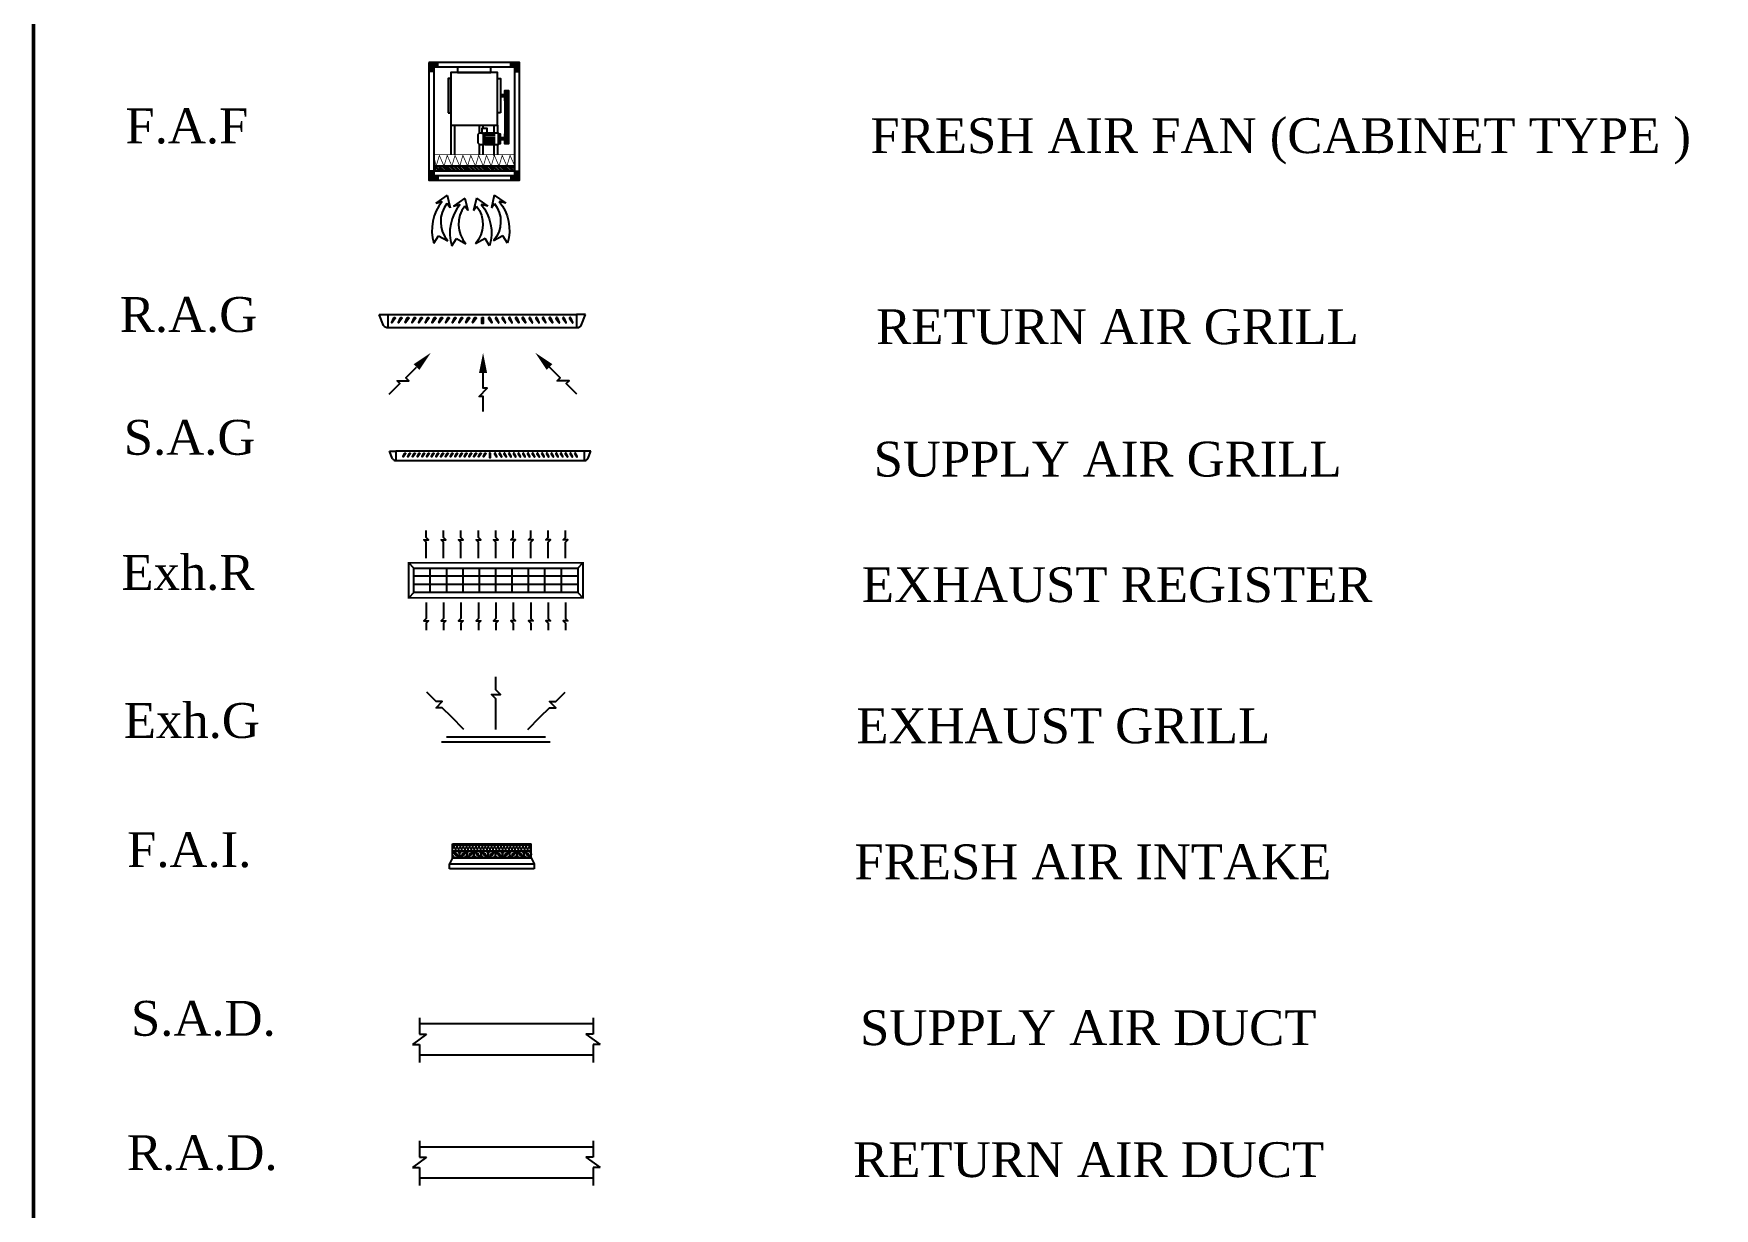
# Model space of a CAD drawing. Extents: x 847 to 949, y 444 to 823.
# Drawn here: x 929.71 to 938.63, y 648.12 to 654.34 of the extents above; entities that cross this region are included whole.
import ezdxf

# ---------------------------------------------------------------- set-up
doc = ezdxf.new("R2010")
doc.units = 0
doc.header["$MEASUREMENT"] = 0
doc.layers.get('0').update_dxf_attribs({"linetype": 'CONTINUOUS', "lineweight": 30})
for name, color, linetype in [('01_AC-EQUIP', 206, 'CONTINUOUS'), ('02_AC-DIFF', 4, 'CONTINUOUS'), ('03_AC-S.DUCT', 5, 'CONTINUOUS'), ('04_AC-R.DUCT', 6, 'CONTINUOUS'), ('06_AC-FA.DUCT', 4, 'CONTINUOUS'), ('AC-GRILLES', 2, 'CONTINUOUS'), ('AC.EQUIPMENT', 31, 'CONTINUOUS'), ('FATEXT', 3, 'CONTINUOUS'), ('M-DIFUSER', 195, 'CONTINUOUS'), ('M-DUCT-RA', 30, 'CONTINUOUS'), ('M-DUCT-SA', 5, 'CONTINUOUS'), ('S-DUCT', 4, 'CONTINUOUS')]:
    doc.layers.add(name, color=color, linetype=linetype)
doc.layers.add('A-SHEET-2', color=1, linetype='CONTINUOUS', lineweight=50)
doc.layers.add('exhaust grill', color=220, linetype='CONTINUOUS', lineweight=18)
doc.styles.add('AC', font='romans.shx', dxfattribs={"height": 0.2})

# ---------------------------------------------------------------- blocks, each defined once
blk = doc.blocks.new('A$C628F660A')
at = {"layer": 'FATEXT', "color": 0, "linetype": 'Continuous'}
for p, q in [((-156, 39), (-53, 39)), ((-156, 16), (-53, 16)), ((-156, -5), (-53, -5)), ((-156, -27), (-53, -27)), ((-156, -44), (-53, -44))]:
    blk.add_line(p, q, dxfattribs=at)
blk.add_lwpolyline([(-211, -59), (-175, -59), (-175, 59), (-211, 59, 0.414214), (-236, 34), (-236, -34, 0.414214)], format="xyb", close=True, dxfattribs=at)
for points in [[(-192, 59), (-139, 59), (-139, 107), (-192, 107)], [(-165, -59), (-18, -59), (-18, 59), (-165, 59)], [(-18, -49), (0, -49), (0, 49), (-18, 49)]]:
    blk.add_lwpolyline(points, close=True, dxfattribs=at)
blk = doc.blocks.new('A$C1B8876D5')
at = {"layer": '01_AC-EQUIP'}
for points in [[(-1.245, 0), (-1.122, 0), (-1.122, -0.066), (-1.179, -0.066), (-1.179, -0.124), (-1.245, -0.124)], [(0, 0), (-0.122, 0), (-0.122, -0.066), (-0.066, -0.066), (-0.066, -0.124), (0, -0.124)], [(-1.245, -1.616), (-1.122, -1.616), (-1.122, -1.55), (-1.179, -1.55), (-1.179, -1.492), (-1.245, -1.492)], [(0, -1.616), (-0.122, -1.616), (-0.122, -1.55), (-0.066, -1.55), (-0.066, -1.492), (0, -1.492)]]:
    blk.add_hatch(color=160, dxfattribs=at).paths.add_polyline_path(points)
h = blk.add_hatch(dxfattribs=at)
h.set_pattern_fill('ANSI32', color=160, scale=0.1, angle=90, style=0)
h.set_pattern_definition([(135, (519.776946, -71.210636), (-0.0265165043, -0.0265165043), []), (135, (519.776946, -71.192958), (-0.0265165043, -0.0265165043), [])])
h.paths.add_polyline_path([(-0.066, -1.423), (-1.179, -1.423), (-1.179, -1.492), (-0.066, -1.492)])
at = {"layer": '01_AC-EQUIP', "color": 160}
for p, q in [((-1.179, -0.124), (-1.245, -0.124)), ((-1.122, -0.066), (-1.122, 0)), ((-0.122, -0.066), (-0.122, 0)), ((-0.066, -0.124), (0, -0.124)), ((-0.203, -0.392), (-0.203, -1.112)), ((-0.186, -0.392), (-0.186, -1.112)), ((-0.17, -0.392), (-0.17, -1.112)), ((-0.154, -0.392), (-0.154, -1.112)), ((-0.943, -0.861), (-0.943, -1.266)), ((-0.893, -0.861), (-0.893, -1.266)), ((-0.554, -0.861), (-0.554, -0.973)), ((-0.504, -0.861), (-0.504, -0.906)), ((-0.352, -0.861), (-0.352, -0.97)), ((-0.301, -0.861), (-0.301, -0.97)), ((-0.554, -1.122), (-0.554, -1.266)), ((-0.504, -1.124), (-0.504, -1.266)), ((-0.352, -1.124), (-0.352, -1.276)), ((-0.301, -1.124), (-0.301, -1.266)), ((-1.179, -1.492), (-1.245, -1.492)), ((-0.066, -1.423), (-1.179, -1.423)), ((-0.066, -1.492), (-1.179, -1.492)), ((-1.122, -1.55), (-1.122, -1.616)), ((-0.122, -1.55), (-0.122, -1.616)), ((-0.066, -1.492), (0, -1.492))]:
    blk.add_line(p, q, dxfattribs=at)
for points in [[(-1.245, 0), (-1.245, -1.616), (0, -1.616), (0, 0)], [(-1.179, -0.066), (-1.179, -1.55), (-0.066, -1.55), (-0.066, -0.066)], [(-0.98, -0.692), (-0.943, -0.692), (-0.943, -0.221), (-0.98, -0.221)], [(-0.943, -0.861), (-0.301, -0.861), (-0.301, -0.14), (-0.943, -0.14)], [(-0.851, -0.14), (-0.394, -0.14), (-0.394, -0.066), (-0.851, -0.066)], [(-0.264, -0.692), (-0.301, -0.692), (-0.301, -0.221), (-0.264, -0.221)], [(-0.264, -0.468), (-0.209, -0.468), (-0.209, -0.446), (-0.264, -0.446)], [(-0.264, -1.058), (-0.209, -1.058), (-0.209, -1.036), (-0.264, -1.036)]]:
    blk.add_lwpolyline(points, close=True, dxfattribs=at)
for points in [[(-0.154, -0.521), (-0.146, -0.521), (-0.146, -0.392), (-0.209, -0.392), (-0.209, -0.521), (-0.203, -0.521)], [(-0.186, -0.521), (-0.17, -0.521)], [(-0.203, -0.983), (-0.209, -0.983), (-0.209, -1.112), (-0.146, -1.112), (-0.146, -0.983), (-0.154, -0.983)], [(-0.17, -0.983), (-0.186, -0.983)]]:
    blk.add_lwpolyline(points, dxfattribs=at)
at = {"layer": '01_AC-EQUIP', "color": 160, "const_width": 0.01}
for points in [[(-0.066, -1.266), (-1.179, -1.266)], [(-1.145, -1.423), (-1.179, -1.276), (-1.179, -1.276)], [(-1.037, -1.423), (-1.101, -1.276), (-1.145, -1.423)], [(-0.929, -1.423), (-0.993, -1.276), (-1.037, -1.423)], [(-0.821, -1.423), (-0.886, -1.276), (-0.929, -1.423)], [(-0.713, -1.423), (-0.778, -1.276), (-0.821, -1.423)], [(-0.605, -1.423), (-0.67, -1.276), (-0.713, -1.423)], [(-0.497, -1.423), (-0.562, -1.276), (-0.605, -1.423)], [(-0.389, -1.423), (-0.454, -1.276), (-0.497, -1.423)], [(-0.282, -1.423), (-0.346, -1.276), (-0.389, -1.423)], [(-0.174, -1.423), (-0.238, -1.276), (-0.282, -1.423)], [(-0.066, -1.423), (-0.13, -1.276), (-0.174, -1.423)], [(-0.066, -1.423), (-1.179, -1.423)]]:
    blk.add_lwpolyline(points, dxfattribs=at)
at = {"layer": '01_AC-EQUIP', "color": 160, "xscale": 0.001315122524943, "yscale": 0.001315122524943, "zscale": 0.001315122524943}
blk.add_blockref('A$C628F660A', (-0.264, -1.047), dxfattribs=at)
blk = doc.blocks.new('A$C60D03859')
at = {"layer": '06_AC-FA.DUCT'}
for p, q in [((-0.156, 0.306), (-0.242, -0.048)), ((-0.242, -0.048), (-0.143, 0.1)), ((-0.156, 0.306), (0.115, 0.11)), ((0.115, 0.11), (-0.022, 0.142)), ((0.369, -0.64), (0.64, -0.578)), ((0.403, -0.862), (0.369, -0.64))]:
    blk.add_line(p, q, dxfattribs=at)
for centre, radius, start, end in [((1.032, 0.131), 1.176, 181.521, 237.6803), ((0.755, 0.192), 0.779, 183.7141, 261.5016)]:
    blk.add_arc(centre, radius, start, end, dxfattribs=at)
blk = doc.blocks.new('ARR03B')
at = {"color": 21}
blk.add_lwpolyline([(0, 0), (-2, 0), (-3.5, 0), (-4, 0.5), (-4, -0.5), (-4.5, 0), (-6, 0)], dxfattribs=at)
blk = doc.blocks.new('A$C7D5C1D33')
at = {"layer": 'AC-GRILLES', "color": 1}
for p, q in [((0.2161, 0.975), (0.1861, 1.005)), ((0.2161, 0.975), (0.3561, 0.975)), ((0.2627, 0.975), (0.2627, 0.035)), ((0.3094, 0.975), (0.3094, 0.035)), ((0.3561, 0.975), (0.3861, 1.005)), ((0.3561, 0.975), (0.3561, 0.035)), ((0.3561, 0.881), (0.2161, 0.881)), ((0.3561, 0.787), (0.2161, 0.787)), ((0.3561, 0.693), (0.2161, 0.693)), ((0.3561, 0.599), (0.2161, 0.599)), ((0.3561, 0.505), (0.2161, 0.505)), ((0.3561, 0.411), (0.2161, 0.411)), ((0.3561, 0.317), (0.2161, 0.317)), ((0.3561, 0.223), (0.2161, 0.223)), ((0.3561, 0.129), (0.2161, 0.129)), ((0.2161, 0.035), (0.1861, 0.005)), ((0.3561, 0.035), (0.3861, 0.005))]:
    blk.add_line(p, q, dxfattribs=at)
at = {"layer": 'AC-GRILLES', "color": 1, "const_width": 0.01}
blk.add_lwpolyline([(0.1861, 1.005), (0.3861, 1.005), (0.3861, 0.005), (0.1861, 0.005)], close=True, dxfattribs=at)
at = {"layer": 'AC-GRILLES', "color": 1}
blk.add_lwpolyline([(0.2161, 0.975), (0.3561, 0.975), (0.3561, 0.035), (0.2161, 0.035)], close=True, dxfattribs=at)
at = {"layer": 'AC-GRILLES', "color": 1, "extrusion": (0, 0, -1), "yscale": 0.0265800711440534, "zscale": -0.0265800711440534}
for p, xscale in [((-0.1595, 0.905), -0.0265800711440534), ((-0.4126, 0.905), 0.0265800711440534), ((-0.1595, 0.805), -0.0265800711440534), ((-0.4126, 0.805), 0.0265800711440534), ((-0.1595, 0.705), -0.0265800711440534), ((-0.4126, 0.705), 0.0265800711440534), ((-0.1595, 0.605), -0.0265800711440534), ((-0.4126, 0.605), 0.0265800711440534)]:
    blk.add_blockref('ARR03B', p, dxfattribs=dict(at, xscale=xscale))
at = {"layer": 'AC-GRILLES', "color": 1, "extrusion": (0, 0, -1), "yscale": 0.0265800711440534, "zscale": -0.0265800711440534, "rotation": 180}
for p, xscale in [((-0.1595, 0.505), 0.0265800711440534), ((-0.4126, 0.505), -0.0265800711440534), ((-0.1595, 0.405), 0.0265800711440534), ((-0.4126, 0.405), -0.0265800711440534), ((-0.1595, 0.305), 0.0265800711440534), ((-0.4126, 0.305), -0.0265800711440534), ((-0.1595, 0.205), 0.0265800711440534), ((-0.4126, 0.205), -0.0265800711440534), ((-0.1595, 0.105), 0.0265800711440534), ((-0.4126, 0.105), -0.0265800711440534)]:
    blk.add_blockref('ARR03B', p, dxfattribs=dict(at, xscale=xscale))
blk = doc.blocks.new('A$C41BB26E9')
at = {"layer": 'AC-GRILLES', "color": 6}
for p, q in [((-0.3, 0), (0.3, 0)), ((-0.33, -0.03), (0.33, -0.03))]:
    blk.add_line(p, q, dxfattribs=at)
at = {"layer": 'AC-GRILLES', "color": 6, "extrusion": (0, 0, -1)}
for p, xscale, yscale, zscale, rotation in [((0, 0.047), -0.0531601422881067, 0.0531601422843551, -0.0531601422881067, 90), ((0.194, 0.047), 0.0531601422881824, 0.0531601422881824, -0.0531601422850641, 225), ((-0.194, 0.047), -0.0531601422881824, 0.0531601422843551, -0.0531601422881824, 134.9999999999999)]:
    blk.add_blockref('ARR03B', p, dxfattribs=dict(at, xscale=xscale, yscale=yscale, zscale=zscale, rotation=rotation))
blk = doc.blocks.new('A$C1B2736B6')
at = {"layer": 'S-DUCT', "lineweight": -2}
for points in [[(-0.3438, 0.0632, -0.070676), (-0.3505, 0.0738, -0.070676), (-0.34, 0.067, -0.226676), (-0.3365, 0.0658, -0.226676), (-0.3353, 0.0623, -0.070676), (-0.3286, 0.0518, -0.070676), (-0.3391, 0.0586, -0.477908)], [(-0.3042, 0.0632, -0.477908), (-0.3089, 0.0586, -0.070676), (-0.3195, 0.0518, -0.070676), (-0.3127, 0.0623, -0.477908), (-0.308, 0.067, -0.070676), (-0.2975, 0.0738, -0.070676)], [(-0.2731, 0.0632, -0.477908), (-0.2778, 0.0586, -0.070676), (-0.2884, 0.0518, -0.070676), (-0.2816, 0.0623, -0.477908), (-0.2769, 0.067, -0.070676), (-0.2664, 0.0738, -0.070676)], [(-0.2505, 0.0632, 0.477908), (-0.2458, 0.0586, 0.070676), (-0.2353, 0.0518, 0.070676), (-0.242, 0.0623, 0.477908), (-0.2467, 0.067, 0.070676), (-0.2573, 0.0738, 0.070676)], [(-0.2194, 0.0632, 0.477908), (-0.2147, 0.0586, 0.070676), (-0.2042, 0.0518, 0.070676), (-0.211, 0.0623, 0.477908), (-0.2157, 0.067, 0.070676), (-0.2262, 0.0738, 0.070676)], [(-0.1799, 0.0632, 0.070676), (-0.1731, 0.0738, 0.070676), (-0.1837, 0.067, 0.226676), (-0.1871, 0.0658, 0.226676), (-0.1884, 0.0623, 0.070676), (-0.1951, 0.0518, 0.070676), (-0.1846, 0.0586, 0.477908)], [(-0.1573, 0.0632, -0.070676), (-0.164, 0.0738, -0.070676), (-0.1535, 0.067, -0.226676), (-0.15, 0.0658, -0.226676), (-0.1488, 0.0623, -0.070676), (-0.142, 0.0518, -0.070676), (-0.1526, 0.0586, -0.477908)], [(-0.1177, 0.0632, -0.477908), (-0.1224, 0.0586, -0.070676), (-0.1329, 0.0518, -0.070676), (-0.1262, 0.0623, -0.477908), (-0.1215, 0.067, -0.070676), (-0.1109, 0.0738, -0.070676)], [(-0.0866, 0.0632, -0.477908), (-0.0913, 0.0586, -0.070676), (-0.1018, 0.0518, -0.070676), (-0.0951, 0.0623, -0.477908), (-0.0904, 0.067, -0.070676), (-0.0799, 0.0738, -0.070676)], [(-0.064, 0.0632, 0.477908), (-0.0593, 0.0586, 0.070676), (-0.0488, 0.0518, 0.070676), (-0.0555, 0.0623, 0.477908), (-0.0602, 0.067, 0.070676), (-0.0707, 0.0738, 0.070676)], [(-0.0329, 0.0632, 0.477908), (-0.0282, 0.0586, 0.070676), (-0.0177, 0.0518, 0.070676), (-0.0244, 0.0623, 0.477908), (-0.0291, 0.067, 0.070676), (-0.0397, 0.0738, 0.070676)]]:
    blk.add_hatch(color=4, dxfattribs=at).paths.add_polyline_path(points)
at = {"layer": 'S-DUCT', "color": 4}
for p, q in [((-0.3544, 0.0472), (-0.3544, 0.1088)), ((-0.3493, 0.0996), (-0.3544, 0.1025)), ((-0.3493, 0.0917), (-0.3544, 0.0888)), ((-0.3534, 0.0783), (-0.3544, 0.0789)), ((-0.3544, 0.0783), (-0.0131, 0.0783)), ((-0.3425, 0.1036), (-0.3493, 0.0996)), ((-0.3493, 0.0996), (-0.3493, 0.0917)), ((-0.3425, 0.0878), (-0.3493, 0.0917)), ((-0.3425, 0.0799), (-0.3453, 0.0783)), ((-0.3425, 0.1088), (-0.3425, 0.1036)), ((-0.3357, 0.0996), (-0.3425, 0.1036)), ((-0.3357, 0.0917), (-0.3425, 0.0878)), ((-0.3425, 0.0878), (-0.3425, 0.0799)), ((-0.3397, 0.0783), (-0.3425, 0.0799)), ((-0.3289, 0.1036), (-0.3357, 0.0996)), ((-0.3357, 0.0996), (-0.3357, 0.0917)), ((-0.3289, 0.0878), (-0.3357, 0.0917)), ((-0.3289, 0.0799), (-0.3316, 0.0783)), ((-0.3289, 0.1088), (-0.3289, 0.1036)), ((-0.322, 0.0996), (-0.3289, 0.1036)), ((-0.322, 0.0917), (-0.3289, 0.0878)), ((-0.3289, 0.0878), (-0.3289, 0.0799)), ((-0.3261, 0.0783), (-0.3289, 0.0799)), ((-0.3152, 0.1036), (-0.322, 0.0996)), ((-0.322, 0.0996), (-0.322, 0.0917)), ((-0.3152, 0.0878), (-0.322, 0.0917)), ((-0.3152, 0.0799), (-0.318, 0.0783)), ((-0.3152, 0.1088), (-0.3152, 0.1036)), ((-0.3084, 0.0996), (-0.3152, 0.1036)), ((-0.3084, 0.0917), (-0.3152, 0.0878)), ((-0.3152, 0.0878), (-0.3152, 0.0799)), ((-0.3125, 0.0783), (-0.3152, 0.0799)), ((-0.3016, 0.1036), (-0.3084, 0.0996)), ((-0.3084, 0.0996), (-0.3084, 0.0917)), ((-0.3016, 0.0878), (-0.3084, 0.0917)), ((-0.3016, 0.0799), (-0.3043, 0.0783)), ((-0.3016, 0.1088), (-0.3016, 0.1036)), ((-0.2948, 0.0996), (-0.3016, 0.1036)), ((-0.2948, 0.0917), (-0.3016, 0.0878)), ((-0.3016, 0.0878), (-0.3016, 0.0799)), ((-0.2988, 0.0783), (-0.3016, 0.0799)), ((-0.2879, 0.1036), (-0.2948, 0.0996)), ((-0.2948, 0.0996), (-0.2948, 0.0917)), ((-0.2879, 0.0878), (-0.2948, 0.0917)), ((-0.2879, 0.0799), (-0.2907, 0.0783)), ((-0.2879, 0.1088), (-0.2879, 0.1036)), ((-0.2811, 0.0996), (-0.2879, 0.1036)), ((-0.2811, 0.0917), (-0.2879, 0.0878)), ((-0.2879, 0.0878), (-0.2879, 0.0799)), ((-0.2852, 0.0783), (-0.2879, 0.0799)), ((-0.2743, 0.1036), (-0.2811, 0.0996)), ((-0.2811, 0.0996), (-0.2811, 0.0917)), ((-0.2743, 0.0878), (-0.2811, 0.0917)), ((-0.2743, 0.0799), (-0.2771, 0.0783)), ((-0.2743, 0.1088), (-0.2743, 0.1036)), ((-0.2675, 0.0996), (-0.2743, 0.1036)), ((-0.2675, 0.0917), (-0.2743, 0.0878)), ((-0.2743, 0.0878), (-0.2743, 0.0799)), ((-0.2715, 0.0783), (-0.2743, 0.0799)), ((-0.2607, 0.1036), (-0.2675, 0.0996)), ((-0.2675, 0.0996), (-0.2675, 0.0917)), ((-0.2607, 0.0878), (-0.2675, 0.0917)), ((-0.2607, 0.0799), (-0.2634, 0.0783)), ((-0.2607, 0.1088), (-0.2607, 0.1036)), ((-0.2538, 0.0996), (-0.2607, 0.1036)), ((-0.2538, 0.0917), (-0.2607, 0.0878)), ((-0.2607, 0.0878), (-0.2607, 0.0799)), ((-0.2579, 0.0783), (-0.2607, 0.0799)), ((-0.247, 0.1036), (-0.2538, 0.0996)), ((-0.2538, 0.0996), (-0.2538, 0.0917)), ((-0.247, 0.0878), (-0.2538, 0.0917)), ((-0.247, 0.0799), (-0.2498, 0.0783)), ((-0.247, 0.1088), (-0.247, 0.1036)), ((-0.2402, 0.0996), (-0.247, 0.1036)), ((-0.2402, 0.0917), (-0.247, 0.0878)), ((-0.247, 0.0878), (-0.247, 0.0799)), ((-0.2443, 0.0783), (-0.247, 0.0799)), ((-0.2334, 0.1036), (-0.2402, 0.0996)), ((-0.2402, 0.0996), (-0.2402, 0.0917)), ((-0.2334, 0.0878), (-0.2402, 0.0917)), ((-0.2334, 0.0799), (-0.2361, 0.0783)), ((-0.2334, 0.1088), (-0.2334, 0.1036)), ((-0.2266, 0.0996), (-0.2334, 0.1036)), ((-0.2266, 0.0917), (-0.2334, 0.0878)), ((-0.2334, 0.0878), (-0.2334, 0.0799)), ((-0.2306, 0.0783), (-0.2334, 0.0799)), ((-0.2197, 0.1036), (-0.2266, 0.0996)), ((-0.2266, 0.0996), (-0.2266, 0.0917)), ((-0.2197, 0.0878), (-0.2266, 0.0917)), ((-0.2197, 0.0799), (-0.2225, 0.0783)), ((-0.2197, 0.1088), (-0.2197, 0.1036)), ((-0.2129, 0.0996), (-0.2197, 0.1036)), ((-0.2129, 0.0917), (-0.2197, 0.0878)), ((-0.2197, 0.0878), (-0.2197, 0.0799)), ((-0.217, 0.0783), (-0.2197, 0.0799)), ((-0.2061, 0.1036), (-0.2129, 0.0996)), ((-0.2129, 0.0996), (-0.2129, 0.0917)), ((-0.2061, 0.0878), (-0.2129, 0.0917)), ((-0.2061, 0.0799), (-0.2089, 0.0783)), ((-0.2061, 0.1088), (-0.2061, 0.1036)), ((-0.1993, 0.0996), (-0.2061, 0.1036)), ((-0.1993, 0.0917), (-0.2061, 0.0878)), ((-0.2061, 0.0878), (-0.2061, 0.0799)), ((-0.2033, 0.0783), (-0.2061, 0.0799)), ((-0.1925, 0.1036), (-0.1993, 0.0996)), ((-0.1993, 0.0996), (-0.1993, 0.0917)), ((-0.1925, 0.0878), (-0.1993, 0.0917)), ((-0.1925, 0.0799), (-0.1952, 0.0783)), ((-0.1925, 0.1088), (-0.1925, 0.1036)), ((-0.1856, 0.0996), (-0.1925, 0.1036)), ((-0.1856, 0.0917), (-0.1925, 0.0878)), ((-0.1925, 0.0878), (-0.1925, 0.0799)), ((-0.1897, 0.0783), (-0.1925, 0.0799)), ((-0.1788, 0.1036), (-0.1856, 0.0996)), ((-0.1856, 0.0996), (-0.1856, 0.0917)), ((-0.1788, 0.0878), (-0.1856, 0.0917)), ((-0.1788, 0.0799), (-0.1816, 0.0783)), ((-0.1788, 0.1088), (-0.1788, 0.1036)), ((-0.172, 0.0996), (-0.1788, 0.1036)), ((-0.172, 0.0917), (-0.1788, 0.0878)), ((-0.1788, 0.0878), (-0.1788, 0.0799)), ((-0.1761, 0.0783), (-0.1788, 0.0799)), ((-0.1652, 0.1036), (-0.172, 0.0996)), ((-0.172, 0.0996), (-0.172, 0.0917)), ((-0.1652, 0.0878), (-0.172, 0.0917)), ((-0.1652, 0.0799), (-0.1679, 0.0783)), ((-0.1652, 0.1088), (-0.1652, 0.1036)), ((-0.1584, 0.0996), (-0.1652, 0.1036)), ((-0.1584, 0.0917), (-0.1652, 0.0878)), ((-0.1652, 0.0878), (-0.1652, 0.0799)), ((-0.1624, 0.0783), (-0.1652, 0.0799)), ((-0.1515, 0.1036), (-0.1584, 0.0996)), ((-0.1584, 0.0996), (-0.1584, 0.0917)), ((-0.1515, 0.0878), (-0.1584, 0.0917)), ((-0.1515, 0.0799), (-0.1543, 0.0783)), ((-0.1515, 0.1088), (-0.1515, 0.1036)), ((-0.1447, 0.0996), (-0.1515, 0.1036)), ((-0.1447, 0.0917), (-0.1515, 0.0878)), ((-0.1515, 0.0878), (-0.1515, 0.0799)), ((-0.1488, 0.0783), (-0.1515, 0.0799)), ((-0.1379, 0.1036), (-0.1447, 0.0996)), ((-0.1447, 0.0996), (-0.1447, 0.0917)), ((-0.1379, 0.0878), (-0.1447, 0.0917)), ((-0.1379, 0.0799), (-0.1407, 0.0783)), ((-0.1379, 0.1088), (-0.1379, 0.1036)), ((-0.1311, 0.0996), (-0.1379, 0.1036)), ((-0.1311, 0.0917), (-0.1379, 0.0878)), ((-0.1379, 0.0878), (-0.1379, 0.0799)), ((-0.1351, 0.0783), (-0.1379, 0.0799)), ((-0.1243, 0.1036), (-0.1311, 0.0996)), ((-0.1311, 0.0996), (-0.1311, 0.0917)), ((-0.1243, 0.0878), (-0.1311, 0.0917)), ((-0.1243, 0.0799), (-0.127, 0.0783)), ((-0.1243, 0.1088), (-0.1243, 0.1036)), ((-0.1174, 0.0996), (-0.1243, 0.1036)), ((-0.1174, 0.0917), (-0.1243, 0.0878)), ((-0.1243, 0.0878), (-0.1243, 0.0799)), ((-0.1215, 0.0783), (-0.1243, 0.0799)), ((-0.1106, 0.1036), (-0.1174, 0.0996)), ((-0.1174, 0.0996), (-0.1174, 0.0917)), ((-0.1106, 0.0878), (-0.1174, 0.0917)), ((-0.1106, 0.0799), (-0.1134, 0.0783)), ((-0.1106, 0.1088), (-0.1106, 0.1036)), ((-0.1038, 0.0996), (-0.1106, 0.1036)), ((-0.1038, 0.0917), (-0.1106, 0.0878)), ((-0.1106, 0.0878), (-0.1106, 0.0799)), ((-0.1079, 0.0783), (-0.1106, 0.0799)), ((-0.097, 0.1036), (-0.1038, 0.0996)), ((-0.1038, 0.0996), (-0.1038, 0.0917)), ((-0.097, 0.0878), (-0.1038, 0.0917)), ((-0.097, 0.0799), (-0.0997, 0.0783)), ((-0.097, 0.1088), (-0.097, 0.1036)), ((-0.0902, 0.0996), (-0.097, 0.1036)), ((-0.0902, 0.0917), (-0.097, 0.0878)), ((-0.097, 0.0878), (-0.097, 0.0799)), ((-0.0942, 0.0783), (-0.097, 0.0799)), ((-0.0833, 0.1036), (-0.0902, 0.0996)), ((-0.0902, 0.0996), (-0.0902, 0.0917)), ((-0.0833, 0.0878), (-0.0902, 0.0917)), ((-0.0833, 0.0799), (-0.0861, 0.0783)), ((-0.0833, 0.1088), (-0.0833, 0.1036)), ((-0.0765, 0.0996), (-0.0833, 0.1036)), ((-0.0765, 0.0917), (-0.0833, 0.0878)), ((-0.0833, 0.0878), (-0.0833, 0.0799)), ((-0.0806, 0.0783), (-0.0833, 0.0799)), ((-0.0697, 0.1036), (-0.0765, 0.0996)), ((-0.0765, 0.0996), (-0.0765, 0.0917)), ((-0.0697, 0.0878), (-0.0765, 0.0917)), ((-0.0697, 0.0799), (-0.0725, 0.0783)), ((-0.0697, 0.1088), (-0.0697, 0.1036)), ((-0.0629, 0.0996), (-0.0697, 0.1036)), ((-0.0629, 0.0917), (-0.0697, 0.0878)), ((-0.0697, 0.0878), (-0.0697, 0.0799)), ((-0.0669, 0.0783), (-0.0697, 0.0799)), ((-0.0561, 0.1036), (-0.0629, 0.0996)), ((-0.0629, 0.0996), (-0.0629, 0.0917)), ((-0.0561, 0.0878), (-0.0629, 0.0917)), ((-0.0561, 0.0799), (-0.0588, 0.0783)), ((-0.0561, 0.1088), (-0.0561, 0.1036)), ((-0.0492, 0.0996), (-0.0561, 0.1036)), ((-0.0492, 0.0917), (-0.0561, 0.0878)), ((-0.0561, 0.0878), (-0.0561, 0.0799)), ((-0.0533, 0.0783), (-0.0561, 0.0799)), ((-0.0424, 0.1036), (-0.0492, 0.0996)), ((-0.0492, 0.0996), (-0.0492, 0.0917)), ((-0.0424, 0.0878), (-0.0492, 0.0917)), ((-0.0424, 0.0799), (-0.0452, 0.0783)), ((-0.0424, 0.1088), (-0.0424, 0.1036)), ((-0.0356, 0.0996), (-0.0424, 0.1036)), ((-0.0356, 0.0917), (-0.0424, 0.0878)), ((-0.0424, 0.0878), (-0.0424, 0.0799)), ((-0.0397, 0.0783), (-0.0424, 0.0799)), ((-0.0288, 0.1036), (-0.0356, 0.0996)), ((-0.0356, 0.0996), (-0.0356, 0.0917)), ((-0.0288, 0.0878), (-0.0356, 0.0917)), ((-0.0288, 0.0799), (-0.0315, 0.0783)), ((-0.0288, 0.1088), (-0.0288, 0.1036)), ((-0.022, 0.0996), (-0.0288, 0.1036)), ((-0.022, 0.0917), (-0.0288, 0.0878)), ((-0.0288, 0.0878), (-0.0288, 0.0799)), ((-0.026, 0.0783), (-0.0288, 0.0799)), ((-0.0151, 0.1036), (-0.022, 0.0996)), ((-0.022, 0.0996), (-0.022, 0.0917)), ((-0.0151, 0.0878), (-0.022, 0.0917)), ((-0.0151, 0.0799), (-0.0179, 0.0783)), ((-0.0151, 0.1088), (-0.0151, 0.1036)), ((-0.0131, 0.1024), (-0.0151, 0.1036)), ((-0.0131, 0.089), (-0.0151, 0.0878)), ((-0.0151, 0.0878), (-0.0151, 0.0799)), ((-0.0131, 0.0788), (-0.0151, 0.0799)), ((-0.0131, 0.0472), (-0.0131, 0.1088)), ((-0.3544, 0.0472), (-0.3675, 0.021)), ((-0.3675, 0), (-0.3675, 0.021)), ((-0.3675, 0.021), (0, 0.021)), ((0, 0), (-0.3675, 0)), ((-0.0131, 0.0472), (-0.3544, 0.0472)), ((-0.0131, 0.0472), (0, 0.021)), ((0, 0.021), (0, 0))]:
    blk.add_line(p, q, dxfattribs=at)
at = {"layer": 'S-DUCT', "color": 4, "lineweight": -2}
for p, q in [((-0.3544, 0.1088), (-0.0131, 0.1088)), ((-0.3544, 0.0783), (-0.0137, 0.0783)), ((-0.3544, 0.0472), (-0.0137, 0.0472)), ((-0.2002, 0.0472), (-0.0137, 0.0472))]:
    blk.add_line(p, q, dxfattribs=at)
at = {"layer": 'S-DUCT', "color": 4, "lineweight": -2, "ltscale": 0.2}
for p, q in [((-0.1997, 0.0472), (-0.3544, 0.0472)), ((-0.0137, 0.0472), (-0.2002, 0.0472)), ((-0.0137, 0.0472), (-0.2002, 0.0472))]:
    blk.add_line(p, q, dxfattribs=at)
at = {"layer": 'S-DUCT', "color": 4, "lineweight": -2}
for centre in [(-0.3396, 0.0628), (-0.3085, 0.0628), (-0.2774, 0.0628), (-0.2463, 0.0628), (-0.2152, 0.0628), (-0.1841, 0.0628), (-0.153, 0.0628), (-0.1219, 0.0628), (-0.0908, 0.0628), (-0.0598, 0.0628), (-0.0287, 0.0628)]:
    blk.add_circle(centre, 0.0155, dxfattribs=at)
for centre, radius, start, end in [((-0.3101, 0.0923), 0.0445, 204.54997, 220.72086), ((-0.369, 0.0333), 0.0445, 49.27914, 65.45003), ((-0.279, 0.0333), 0.0445, 114.54997, 130.72086), ((-0.3379, 0.0923), 0.0445, 319.27914, 335.45003), ((-0.2479, 0.0333), 0.0445, 114.54997, 130.72086), ((-0.3069, 0.0923), 0.0445, 319.27914, 335.45003), ((-0.2758, 0.0333), 0.0445, 49.27914, 65.45003), ((-0.2168, 0.0923), 0.0445, 204.54997, 220.72086), ((-0.2447, 0.0333), 0.0445, 49.27914, 65.45003), ((-0.1857, 0.0923), 0.0445, 204.54997, 220.72086), ((-0.1546, 0.0333), 0.0445, 114.54997, 130.72086), ((-0.2136, 0.0923), 0.0445, 319.27914, 335.45003), ((-0.1235, 0.0923), 0.0445, 204.54997, 220.72086), ((-0.1825, 0.0333), 0.0445, 49.27914, 65.45003), ((-0.0925, 0.0333), 0.0445, 114.54997, 130.72086), ((-0.1514, 0.0923), 0.0445, 319.27914, 335.45003), ((-0.0614, 0.0333), 0.0445, 114.54997, 130.72086), ((-0.1203, 0.0923), 0.0445, 319.27914, 335.45003), ((-0.0892, 0.0333), 0.0445, 49.27914, 65.45003), ((-0.0303, 0.0923), 0.0445, 204.54997, 220.72086), ((-0.0581, 0.0333), 0.0445, 49.27914, 65.45003), ((0.0008, 0.0923), 0.0445, 204.54997, 220.72086), ((-0.3396, 0.0628), 0.00427, 173.91298, 276.08702), ((-0.3396, 0.0628), 0.00427, 353.91298, 96.08702), ((-0.3101, 0.0923), 0.0445, 229.27914, 245.45003), ((-0.369, 0.0333), 0.0445, 24.54997, 40.72086), ((-0.279, 0.0333), 0.0445, 139.27914, 155.45003), ((-0.3379, 0.0923), 0.0445, 294.54997, 310.72086), ((-0.3085, 0.0628), 0.00427, 83.91298, 186.08702), ((-0.3085, 0.0628), 0.00427, 263.91298, 6.08702), ((-0.2479, 0.0333), 0.0445, 139.27914, 155.45003), ((-0.3069, 0.0923), 0.0445, 294.54997, 310.72086), ((-0.2774, 0.0628), 0.00427, 83.91298, 186.08702), ((-0.2774, 0.0628), 0.00427, 263.91298, 6.08702), ((-0.2463, 0.0628), 0.00427, 173.91298, 276.08702), ((-0.2463, 0.0628), 0.00427, 353.91298, 96.08702), ((-0.2168, 0.0923), 0.0445, 229.27914, 245.45003), ((-0.2758, 0.0333), 0.0445, 24.54997, 40.72086), ((-0.2152, 0.0628), 0.00427, 173.91298, 276.08702), ((-0.2152, 0.0628), 0.00427, 353.91298, 96.08702), ((-0.1857, 0.0923), 0.0445, 229.27914, 245.45003), ((-0.2447, 0.0333), 0.0445, 24.54997, 40.72086), ((-0.1546, 0.0333), 0.0445, 139.27914, 155.45003), ((-0.2136, 0.0923), 0.0445, 294.54997, 310.72086), ((-0.1841, 0.0628), 0.00427, 83.91298, 186.08702), ((-0.1841, 0.0628), 0.00427, 263.91298, 6.08702), ((-0.153, 0.0628), 0.00427, 173.91298, 276.08702), ((-0.153, 0.0628), 0.00427, 353.91298, 96.08702), ((-0.1235, 0.0923), 0.0445, 229.27914, 245.45003), ((-0.1825, 0.0333), 0.0445, 24.54997, 40.72086), ((-0.0925, 0.0333), 0.0445, 139.27914, 155.45003), ((-0.1514, 0.0923), 0.0445, 294.54997, 310.72086), ((-0.1219, 0.0628), 0.00427, 83.91298, 186.08702), ((-0.1219, 0.0628), 0.00427, 263.91298, 6.08702), ((-0.0614, 0.0333), 0.0445, 139.27914, 155.45003), ((-0.1203, 0.0923), 0.0445, 294.54997, 310.72086), ((-0.0908, 0.0628), 0.00427, 83.91298, 186.08702), ((-0.0908, 0.0628), 0.00427, 263.91298, 6.08702), ((-0.0598, 0.0628), 0.00427, 173.91298, 276.08702), ((-0.0598, 0.0628), 0.00427, 353.91298, 96.08702), ((-0.0303, 0.0923), 0.0445, 229.27914, 245.45003), ((-0.0892, 0.0333), 0.0445, 24.54997, 40.72086), ((-0.0287, 0.0628), 0.00427, 173.91298, 276.08702), ((-0.0287, 0.0628), 0.00427, 353.91298, 96.08702), ((0.0008, 0.0923), 0.0445, 229.27914, 245.45003), ((-0.0581, 0.0333), 0.0445, 24.54997, 40.72086)]:
    blk.add_arc(centre, radius, start, end, dxfattribs=at)
blk = doc.blocks.new('*U63')
at = {"layer": 'M-DIFUSER', "extrusion": (0, 1e-16, -1)}
for p, q in [((-367.1, -40.5), (-383.1, 0)), ((367.1, -40.5), (383.1, 0))]:
    blk.add_line(p, q, dxfattribs=at)
at = {"layer": 'M-DIFUSER'}
for points in [[(-383.1, 0), (-350, 0), (-350, 0)], [(383.1, 0), (350, 0), (350, 0)]]:
    blk.add_lwpolyline(points, dxfattribs=at)
blk.add_lwpolyline([(350, 0), (-350, 0), (-350, -50), (350, -50)], close=True, dxfattribs=at)
at = {"layer": 'M-DIFUSER', "color": 21}
for points in [[(-328.6, -12.4, -1.057685), (-323.3, -15.1), (-334.4, -30.3, -0.89828), (-336.1, -29.3)], [(-303.6, -12.4, -1.057685), (-298.3, -15.1), (-309.4, -30.3, -0.89828), (-311.1, -29.3)], [(-278.6, -12.4, -1.057685), (-273.3, -15.1), (-284.4, -30.3, -0.89828), (-286.1, -29.3)], [(-253.6, -12.4, -1.057685), (-248.3, -15.1), (-259.4, -30.3, -0.89828), (-261.1, -29.3)], [(-228.6, -12.4, -1.057685), (-223.3, -15.1), (-234.4, -30.3, -0.89828), (-236.1, -29.3)], [(-203.6, -12.4, -1.057685), (-198.3, -15.1), (-209.4, -30.3, -0.89828), (-211.1, -29.3)], [(-178.6, -12.4, -1.057685), (-173.3, -15.1), (-184.4, -30.3, -0.89828), (-186.1, -29.3)], [(-153.6, -12.4, -1.057685), (-148.3, -15.1), (-159.4, -30.3, -0.89828), (-161.1, -29.3)], [(-128.6, -12.4, -1.057685), (-123.3, -15.1), (-134.4, -30.3, -0.89828), (-136.1, -29.3)], [(-103.6, -12.4, -1.057685), (-98.3, -15.1), (-109.4, -30.3, -0.89828), (-111.1, -29.3)], [(-78.6, -12.4, -1.057685), (-73.3, -15.1), (-84.4, -30.3, -0.89828), (-86.1, -29.3)], [(-53.6, -12.4, -1.057685), (-48.3, -15.1), (-59.4, -30.3, -0.89828), (-61.1, -29.3)], [(-28.6, -12.4, -1.057685), (-23.3, -15.1), (-34.4, -30.3, -0.89828), (-36.1, -29.3)], [(28.6, -12.4, 1.057685), (23.3, -15.1), (34.4, -30.3, 0.89828), (36.1, -29.3)], [(53.6, -12.4, 1.057685), (48.3, -15.1), (59.4, -30.3, 0.89828), (61.1, -29.3)], [(78.6, -12.4, 1.057685), (73.3, -15.1), (84.4, -30.3, 0.89828), (86.1, -29.3)], [(103.6, -12.4, 1.057685), (98.3, -15.1), (109.4, -30.3, 0.89828), (111.1, -29.3)], [(128.6, -12.4, 1.057685), (123.3, -15.1), (134.4, -30.3, 0.89828), (136.1, -29.3)], [(153.6, -12.4, 1.057685), (148.3, -15.1), (159.4, -30.3, 0.89828), (161.1, -29.3)], [(178.6, -12.4, 1.057685), (173.3, -15.1), (184.4, -30.3, 0.89828), (186.1, -29.3)], [(203.6, -12.4, 1.057685), (198.3, -15.1), (209.4, -30.3, 0.89828), (211.1, -29.3)], [(228.6, -12.4, 1.057685), (223.3, -15.1), (234.4, -30.3, 0.89828), (236.1, -29.3)], [(253.6, -12.4, 1.057685), (248.3, -15.1), (259.4, -30.3, 0.89828), (261.1, -29.3)], [(278.6, -12.4, 1.057685), (273.3, -15.1), (284.4, -30.3, 0.89828), (286.1, -29.3)], [(303.6, -12.4, 1.057685), (298.3, -15.1), (309.4, -30.3, 0.89828), (311.1, -29.3)], [(328.6, -12.4, 1.057685), (323.3, -15.1), (334.4, -30.3, 0.89828), (336.1, -29.3)]]:
    blk.add_lwpolyline(points, format="xyb", close=True, dxfattribs=at)
blk.add_lwpolyline([(2, -11), (-3, -11), (-3, -33.7), (2, -33.7)], close=True, dxfattribs=at)
at = {"layer": 'M-DIFUSER'}
for centre, start_param, end_param in [((-350, -29.9), 2.91321, 3.926991), ((350, -29.9), 3.926991, 4.940771)]:
    blk.add_ellipse(centre, major_axis=(14.2, 14.2), ratio=1, start_param=start_param, end_param=end_param, dxfattribs=at)
at = {"layer": 'M-DUCT-RA'}
for points in [[(-249.4, -195, 30, 0, 0), (-196.3, -141.9, 0, 0, 0)], [(-2.6, -216.9, 30, 0, 0), (-2.6, -141.9, 0, 0, 0)], [(244.2, -195, 30, 0, 0), (191.2, -141.9, 0, 0, 0)]]:
    blk.add_lwpolyline(points, format="xyseb", dxfattribs=at)
for points in [[(-350.7, -296.3), (-310.9, -256.5), (-321.6, -245.9), (-278, -245.9), (-289.2, -234.7), (-249.4, -195)], [(-2.6, -360.3), (-2.6, -304), (12.4, -304), (-18.4, -273.2), (-2.6, -273.2), (-2.6, -216.9)], [(345.5, -296.3), (305.8, -256.5), (316.4, -245.9), (272.8, -245.9), (284, -234.7), (244.2, -195)]]:
    blk.add_lwpolyline(points, dxfattribs=at)
blk = doc.blocks.new('*U46')
at = {"layer": 'M-DIFUSER', "extrusion": (0, 1e-16, -1)}
for p, q in [((-517.1, -40.5), (-533.1, 0)), ((517.1, -40.5), (533.1, 0))]:
    blk.add_line(p, q, dxfattribs=at)
at = {"layer": 'M-DIFUSER'}
for points in [[(-533.1, 0), (-500, 0), (-500, 0)], [(533.1, 0), (500, 0), (500, 0)]]:
    blk.add_lwpolyline(points, dxfattribs=at)
blk.add_lwpolyline([(500, 0), (-500, 0), (-500, -50), (500, -50)], close=True, dxfattribs=at)
at = {"layer": 'M-DIFUSER', "color": 21}
for points in [[(-453.6, -12.4, -1.057685), (-448.3, -15.1), (-459.4, -30.3, -0.89828), (-461.1, -29.3)], [(-428.6, -12.4, -1.057685), (-423.3, -15.1), (-434.4, -30.3, -0.89828), (-436.1, -29.3)], [(-403.6, -12.4, -1.057685), (-398.3, -15.1), (-409.4, -30.3, -0.89828), (-411.1, -29.3)], [(-378.6, -12.4, -1.057685), (-373.3, -15.1), (-384.4, -30.3, -0.89828), (-386.1, -29.3)], [(-353.6, -12.4, -1.057685), (-348.3, -15.1), (-359.4, -30.3, -0.89828), (-361.1, -29.3)], [(-328.6, -12.4, -1.057685), (-323.3, -15.1), (-334.4, -30.3, -0.89828), (-336.1, -29.3)], [(-303.6, -12.4, -1.057685), (-298.3, -15.1), (-309.4, -30.3, -0.89828), (-311.1, -29.3)], [(-278.6, -12.4, -1.057685), (-273.3, -15.1), (-284.4, -30.3, -0.89828), (-286.1, -29.3)], [(-253.6, -12.4, -1.057685), (-248.3, -15.1), (-259.4, -30.3, -0.89828), (-261.1, -29.3)], [(-228.6, -12.4, -1.057685), (-223.3, -15.1), (-234.4, -30.3, -0.89828), (-236.1, -29.3)], [(-203.6, -12.4, -1.057685), (-198.3, -15.1), (-209.4, -30.3, -0.89828), (-211.1, -29.3)], [(-178.6, -12.4, -1.057685), (-173.3, -15.1), (-184.4, -30.3, -0.89828), (-186.1, -29.3)], [(-153.6, -12.4, -1.057685), (-148.3, -15.1), (-159.4, -30.3, -0.89828), (-161.1, -29.3)], [(-128.6, -12.4, -1.057685), (-123.3, -15.1), (-134.4, -30.3, -0.89828), (-136.1, -29.3)], [(-103.6, -12.4, -1.057685), (-98.3, -15.1), (-109.4, -30.3, -0.89828), (-111.1, -29.3)], [(-78.6, -12.4, -1.057685), (-73.3, -15.1), (-84.4, -30.3, -0.89828), (-86.1, -29.3)], [(-53.6, -12.4, -1.057685), (-48.3, -15.1), (-59.4, -30.3, -0.89828), (-61.1, -29.3)], [(-28.6, -12.4, -1.057685), (-23.3, -15.1), (-34.4, -30.3, -0.89828), (-36.1, -29.3)], [(28.6, -12.4, 1.057685), (23.3, -15.1), (34.4, -30.3, 0.89828), (36.1, -29.3)], [(53.6, -12.4, 1.057685), (48.3, -15.1), (59.4, -30.3, 0.89828), (61.1, -29.3)], [(78.6, -12.4, 1.057685), (73.3, -15.1), (84.4, -30.3, 0.89828), (86.1, -29.3)], [(103.6, -12.4, 1.057685), (98.3, -15.1), (109.4, -30.3, 0.89828), (111.1, -29.3)], [(128.6, -12.4, 1.057685), (123.3, -15.1), (134.4, -30.3, 0.89828), (136.1, -29.3)], [(153.6, -12.4, 1.057685), (148.3, -15.1), (159.4, -30.3, 0.89828), (161.1, -29.3)], [(178.6, -12.4, 1.057685), (173.3, -15.1), (184.4, -30.3, 0.89828), (186.1, -29.3)], [(203.6, -12.4, 1.057685), (198.3, -15.1), (209.4, -30.3, 0.89828), (211.1, -29.3)], [(228.6, -12.4, 1.057685), (223.3, -15.1), (234.4, -30.3, 0.89828), (236.1, -29.3)], [(253.6, -12.4, 1.057685), (248.3, -15.1), (259.4, -30.3, 0.89828), (261.1, -29.3)], [(278.6, -12.4, 1.057685), (273.3, -15.1), (284.4, -30.3, 0.89828), (286.1, -29.3)], [(303.6, -12.4, 1.057685), (298.3, -15.1), (309.4, -30.3, 0.89828), (311.1, -29.3)], [(328.6, -12.4, 1.057685), (323.3, -15.1), (334.4, -30.3, 0.89828), (336.1, -29.3)], [(353.6, -12.4, 1.057685), (348.3, -15.1), (359.4, -30.3, 0.89828), (361.1, -29.3)], [(378.6, -12.4, 1.057685), (373.3, -15.1), (384.4, -30.3, 0.89828), (386.1, -29.3)], [(403.6, -12.4, 1.057685), (398.3, -15.1), (409.4, -30.3, 0.89828), (411.1, -29.3)], [(428.6, -12.4, 1.057685), (423.3, -15.1), (434.4, -30.3, 0.89828), (436.1, -29.3)], [(453.6, -12.4, 1.057685), (448.3, -15.1), (459.4, -30.3, 0.89828), (461.1, -29.3)]]:
    blk.add_lwpolyline(points, format="xyb", close=True, dxfattribs=at)
blk.add_lwpolyline([(2, -11), (-3, -11), (-3, -33.7), (2, -33.7)], close=True, dxfattribs=at)
at = {"layer": 'M-DIFUSER'}
for centre, start_param, end_param in [((-500, -29.9), 2.91321, 3.926991), ((500, -29.9), 3.926991, 4.940771)]:
    blk.add_ellipse(centre, major_axis=(14.2, 14.2), ratio=1, start_param=start_param, end_param=end_param, dxfattribs=at)
at = {"layer": 'M-DUCT-SA'}
for points in [[(-244.3, -117.1, 0, 0, 0), (-345, -217.9, 30, 0, 0), (-398, -270.9, 0, 0, 0)], [(-0.5, -113.7, 0, 0, 0), (-0.5, -257, 30, 0, 0), (-0.5, -332, 0, 0, 0)], [(243.2, -117.1, 0, 0, 0), (344, -217.9, 30, 0, 0), (397, -270.9, 0, 0, 0)]]:
    blk.add_lwpolyline(points, format="xyseb", dxfattribs=at)

msp = doc.modelspace()

# ---------------------------------------------------------------- linework, layer by layer
at = {"layer": '03_AC-S.DUCT'}
for p, q in [((931.7601, 649.1272), (931.7601, 649.0413)), ((931.7601, 649.0963), (932.6804, 649.0963)), ((932.6804, 649.1272), (932.6804, 649.0413)), ((931.7976, 649.0413), (931.7226, 648.9864)), ((931.7226, 648.9864), (931.7601, 648.9864)), ((931.7601, 649.0413), (931.7976, 649.0413)), ((931.7601, 648.9864), (931.7601, 648.89)), ((932.6804, 649.0413), (932.6429, 649.0413)), ((932.6429, 649.0413), (932.718, 648.9864)), ((932.6804, 648.9864), (932.6804, 648.89)), ((932.718, 648.9864), (932.6804, 648.9864)), ((931.7601, 648.9314), (932.6804, 648.9314))]:
    msp.add_line(p, q, dxfattribs=at)
at = {"layer": '04_AC-R.DUCT', "color": 6}
for p, q in [((931.7601, 648.4745), (931.7601, 648.3887)), ((931.7601, 648.4437), (932.6804, 648.4437)), ((932.6804, 648.4745), (932.6804, 648.3887)), ((931.7976, 648.3887), (931.7226, 648.3337)), ((931.7226, 648.3337), (931.7601, 648.3337)), ((931.7601, 648.3887), (931.7976, 648.3887)), ((931.7601, 648.3337), (931.7601, 648.2374)), ((932.6804, 648.3887), (932.6429, 648.3887)), ((932.6429, 648.3887), (932.718, 648.3337)), ((932.6804, 648.3337), (932.6804, 648.2374)), ((932.718, 648.3337), (932.6804, 648.3337)), ((931.7601, 648.2787), (932.6804, 648.2787))]:
    msp.add_line(p, q, dxfattribs=at)
at = {"layer": 'A-SHEET-2', "color": 7, "linetype": 'ByBlock', "ltscale": 0.05}
msp.add_lwpolyline([(929.7141, 644.6383), (940.5568, 644.6383), (940.5568, 662.8724), (929.7141, 662.8724)], close=True, dxfattribs=at)

# ---------------------------------------------------------------- block references
at = {"layer": '01_AC-EQUIP', "xscale": 0.3863085133345496, "yscale": 0.3863085133345496, "zscale": 0.3863085133345496}
msp.add_blockref('A$C1B8876D5', (932.2907, 654.1923), dxfattribs=at)
at = {"layer": '02_AC-DIFF', "xscale": 0.9241830463002042, "yscale": 0.9241830463002042, "zscale": 0.9241830463002042, "rotation": 270}
msp.add_blockref('A$C7D5C1D33', (931.6981, 651.7108), dxfattribs=at)
at = {"layer": 'AC-GRILLES', "xscale": -0.873477377190648, "yscale": 0.873477377190648, "zscale": 0.873477377190576}
msp.add_blockref('A$C41BB26E9', (932.1655, 650.6153), dxfattribs=at)
at = {"layer": 'AC.EQUIPMENT', "xscale": 1.218702918254624, "yscale": 1.218702918254624, "zscale": 1.218702918254624}
msp.add_blockref('A$C1B2736B6', (932.3677, 649.9172), dxfattribs=at)
at = {"layer": 'exhaust grill', "yscale": 0.2033202701860449, "zscale": 0.2033202701860449}
for p, xscale, rotation in [((931.8895, 653.4203), 0.2033202701860449, 318.9453801276818), ((932.1735, 653.4203), -0.2033202701860449, 41.05461987231808), ((931.9844, 653.4053), 0.2033202701860449, 318.9453801276818), ((932.0786, 653.4053), -0.2033202701860449, 41.05461987231808)]:
    msp.add_blockref('A$C60D03859', p, dxfattribs=dict(at, xscale=xscale, rotation=rotation))
at = {"layer": 'M-DIFUSER'}
for name, p, xscale, yscale, zscale in [('*U63', (932.0934, 652.8559), -0.0014285714285709, 0.0014285714285709, 0.0014285714285709), ('*U46', (932.1348, 652.1316), 0.0010000000000004, 0.0010000000000004, 0.0010000000000004)]:
    msp.add_blockref(name, p, dxfattribs=dict(at, xscale=xscale, yscale=yscale, zscale=zscale))

# ---------------------------------------------------------------- texts
at = {"layer": 'A-SHEET-2', "ltscale": 0.05, "char_height": 0.111281, "attachment_point": 7, "style": 'AC'}
for s, insert, width in [('\\pi2.1871;{\\fTimes New Roman|b0|i0|c0|p18;\\H1.661x;F.A.F}', (928.0138, 653.7595), 4.995791), ('\\pi0.98765;{\\fTimes New Roman|b0|i0|c0|p18;\\H1.661x;FRESH AIR FAN (CABINET TYPE )\\P\\pi3.0724; }', (933.1633, 653.3436), 6.21298), ('\\pi2.1458;{\\fTimes New Roman|b0|i0|c0|p18;\\H1.661x;R.A.G}', (928.025, 652.7595), 4.995791), ('\\pi1.8609;{\\fTimes New Roman|b0|i0|c0|p18;\\H1.661x;RETURN AIR GRILL}', (932.3205, 652.6959), 6.21298), ('\\pi2.1671;{\\fTimes New Roman|b0|i0|c0|p18;\\H1.661x;S.A.G}', (928.025, 652.1083), 4.995791), ('\\pi1.9048;{\\fTimes New Roman|b0|i0|c0|p18;\\H1.661x;SUPPLY AIR GRILL}', (932.2631, 651.994), 6.21298), ('\\pi2.1545;{\\fTimes New Roman|b0|i0|c0|p18;\\H1.661x;Exh.R}', (928.025, 651.3921), 4.995791), ('\\pi1.7852;{\\fTimes New Roman|b0|i0|c0|p18;\\H1.661x;EXHAUST REGISTER}', (932.3205, 651.3285), 6.21298), ('\\pi2.1501;{\\fTimes New Roman|b0|i0|c0|p18;\\H1.661x;Exh.G}', (928.0423, 650.607), 4.995791), ('\\pi2.0396;{\\fTimes New Roman|b0|i0|c0|p18;\\H1.661x;EXHAUST GRILL}', (932.0367, 650.58), 6.21298), ('\\pi2.1875;{\\fTimes New Roman|b0|i0|c0|p18;\\H1.661x;F.A.I.}', (928.0221, 649.9224), 4.995791), ('\\pi1.8761;{\\fTimes New Roman|b0|i0|c0|p18;\\H1.661x;FRESH AIR INTAKE}', (932.19, 649.8592), 6.21298), ('\\pi2.1407;{\\fTimes New Roman|b0|i0|c0|p18;\\H1.661x;S.A.D.\\A1;\\H0.60205x; }', (928.0894, 649.0282), 4.995791), ('\\pi1.9356;{\\fTimes New Roman|b0|i0|c0|p18;\\H1.661x;SUPPLY AIR DUCT}', (932.1602, 648.9797), 6.21298), ('\\pi2.1194;{\\fTimes New Roman|b0|i0|c0|p18;\\H1.661x;R.A.D.\\A1;\\H0.60205x; }', (928.0894, 648.316), 4.995791), ('\\pi1.8916;{\\fTimes New Roman|b0|i0|c0|p18;\\H1.661x;RETURN AIR DUCT}', (932.1679, 648.2801), 6.21298)]:
    msp.add_mtext(s, dxfattribs=dict(at, insert=insert, width=width))

doc.saveas('drawing.dxf')
